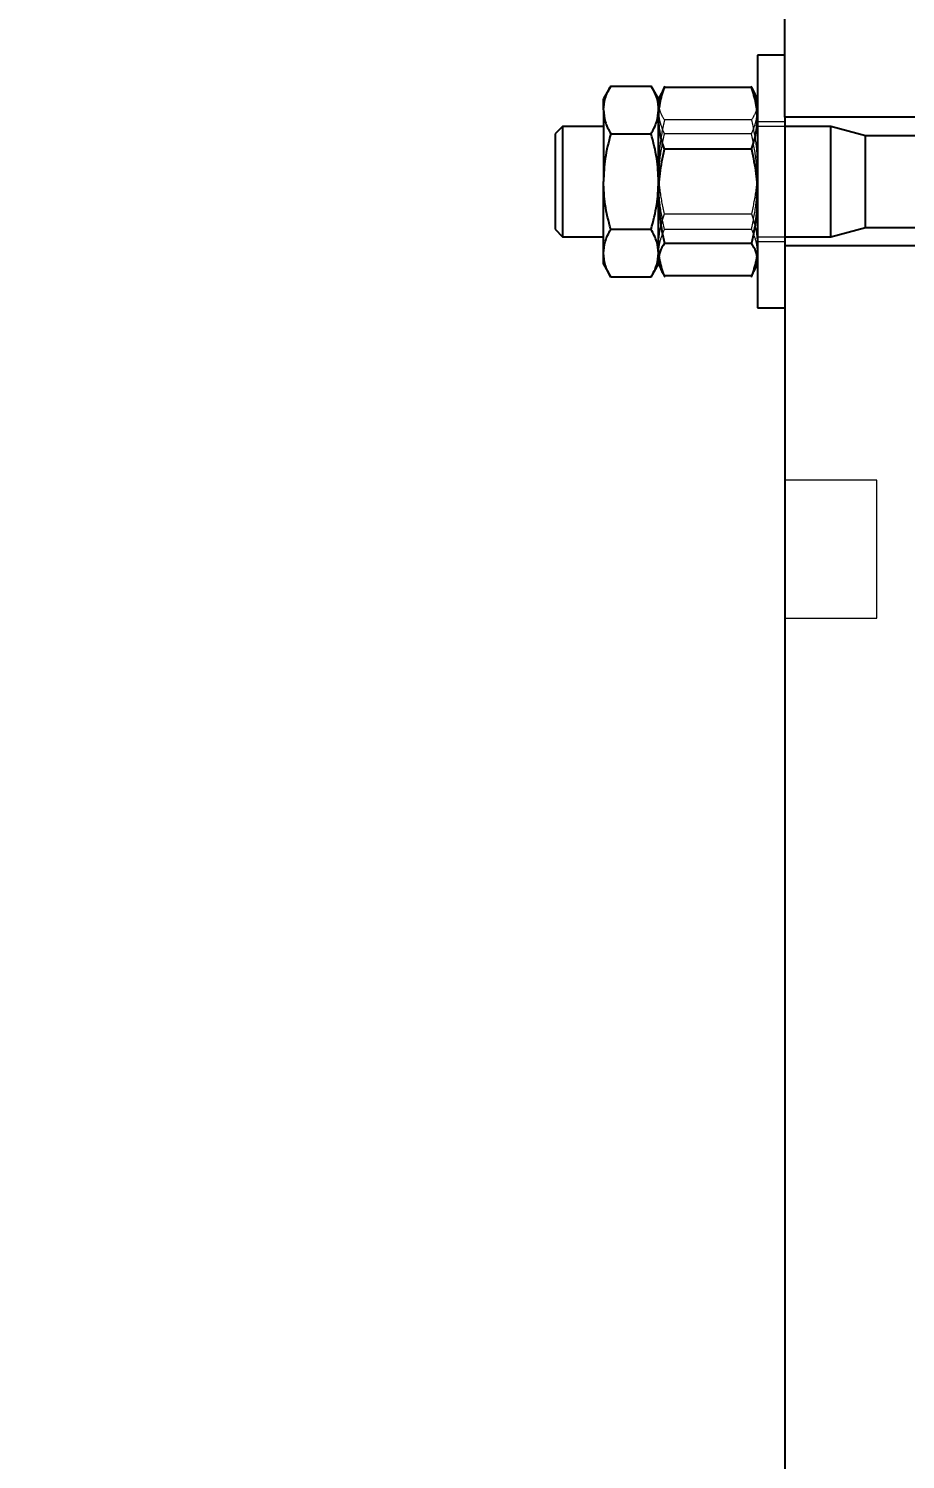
# Model space of a CAD drawing. Header units: millimetres. Extents: x 1293 to 41893, y 1011 to 26911.
# Drawn here: x 11174 to 11301.2, y 7599.1 to 7806.7 of the extents above; entities that cross this region are included whole.
import ezdxf

# ---------------------------------------------------------------- set-up
doc = ezdxf.new("R2010")
doc.units = ezdxf.units.MM
doc.header["$LTSCALE"] = 50
doc.linetypes.add('HIDDEN', pattern=[1.905, 1.27, -0.635])
doc.layers.add('CAPA_1', color=7, linetype='Continuous')
doc.layers.add('MAQUINAS', color=11, linetype='Continuous')
doc.styles.add('SLDTEXTSTYLE0', font='TXT', dxfattribs={"width": 0.75})
doc.dimstyles.new('SLDDIMSTYLE0', dxfattribs={"dimtxt": 100, "dimasz": 100, "dimexe": 0, "dimexo": 0.0625, "dimgap": 25, "dimtad": 2, "dimdec": 0, "dimlfac": 1.5, "dimrnd": 1e-09, "dimzin": 12, "dimdsep": 46, "dimtxsty": 'SLDTEXTSTYLE0', "dimsah": 1, "dimcen": 0.09, "dimadec": 0, "dimazin": 3, "dimtfac": 1, "dimtdec": 0, "dimtofl": 0, "dimtmove": 0, "dimatfit": 3, "dimfxl": 1, "dimfrac": 2, "dimtolj": 1, "dimtzin": 12, "dimarcsym": 0})

# ---------------------------------------------------------------- blocks, each defined once
blk = doc.blocks.new('_D_15')
at = {"layer": 'CAPA_1', "transparency": 16777216}
for p, q in [((6530.12, 8742.38), (6530.12, 9415.65)), ((16745.16, 6492), (16745.16, 9415.65)), ((6530.12, 9365.65), (16745.16, 9365.65))]:
    blk.add_line(p, q, dxfattribs=at)
for points in [[(6530.12, 9365.65), (6630.12, 9350.26), (6630.12, 9381.03)], [(16745.16, 9365.65), (16645.16, 9381.03), (16645.16, 9350.26)]]:
    blk.add_solid(points, dxfattribs=at)
at = {"layer": 'CAPA_1', "transparency": 16777216, "insert": (11452.92, 9494.55), "char_height": 100, "attachment_point": 1, "style": 'SLDTEXTSTYLE0'}
blk.add_mtext('15323', dxfattribs=at)

msp = doc.modelspace()

# ---------------------------------------------------------------- linework, layer by layer
at = {"layer": 'MAQUINAS', "linetype": 'Continuous', "lineweight": 25}
for p, q in [((11283.7268163, 7793.8435736), (11283.7268163, 7817.8435736)), ((11283.7268163, 7802.8435736), (11279.7268163, 7802.8435736)), ((11258.4672151, 7798.3699807), (11257.3934934, 7796.5102403)), ((11258.4652902, 7798.3666467), (11264.3216966, 7798.3666467)), ((11265.3934876, 7796.5102502), (11264.3197718, 7798.3699807)), ((11265.7506721, 7797.2762348), (11265.3934876, 7796.5102502)), ((11266.2591395, 7798.1462226), (11265.7827506, 7797.2612763)), ((11278.8611598, 7798.1462226), (11266.2591395, 7798.1462226)), ((11278.8611598, 7798.1462226), (11279.337222, 7797.2612754)), ((11279.7268163, 7796.5102403), (11279.3695693, 7797.2763591)), ((11265.3934876, 7794.9102808), (11265.3934876, 7793.6776007)), ((11265.3934876, 7793.661285), (11265.3934911, 7793.6775961)), ((11310.3935066, 7793.8435736), (11283.7268163, 7793.8435736)), ((11251.4761601, 7792.5102403), (11250.3934934, 7791.4275736)), ((11257.3934934, 7792.5102403), (11251.4761601, 7792.5102403)), ((11251.4761601, 7792.5102403), (11251.4761601, 7776.5102403)), ((11258.4652902, 7791.4384435), (11264.3216966, 7791.4384435)), ((11290.3934934, 7792.5102403), (11283.7268163, 7792.5102403)), ((11295.3934934, 7791.1704943), (11290.3934934, 7792.5102403)), ((11319.8413656, 7791.1704943), (11295.3934934, 7791.1704943)), ((11295.3934934, 7777.8499862), (11295.3934934, 7791.1704943)), ((11278.8611598, 7789.1963335), (11266.2591395, 7789.1963335)), ((11265.3934876, 7784.5257117), (11265.3934876, 7782.3879674)), ((11265.3934911, 7782.3687161), (11265.3934911, 7782.3879685)), ((11250.3934934, 7777.5929069), (11251.4761601, 7776.5102403)), ((11251.4761601, 7776.5102403), (11257.3934934, 7776.5102403)), ((11264.3216966, 7777.582037), (11258.4652902, 7777.582037)), ((11283.7268163, 7776.5102403), (11290.3934934, 7776.5102403)), ((11290.3934934, 7776.5102403), (11295.3934934, 7777.8499862)), ((11295.3934934, 7777.8499862), (11319.8380312, 7777.8499862)), ((11266.2591395, 7775.5603511), (11278.8611598, 7775.5603511)), ((11283.7268163, 7775.1769069), (11283.7268163, 7551.1769069)), ((11310.3935066, 7775.1769069), (11283.7268163, 7775.1769069)), ((11257.3934934, 7772.5102403), (11258.4672151, 7770.6504998)), ((11264.3197718, 7770.6504998), (11265.3934876, 7772.5102303)), ((11265.3934876, 7774.1101997), (11265.3934876, 7774.1256711)), ((11265.3934876, 7774.1101997), (11265.3934876, 7773.220607)), ((11265.3934876, 7772.5102303), (11265.7506934, 7771.7442001)), ((11265.3934911, 7773.2139964), (11265.3934911, 7773.2206126)), ((11279.3695693, 7771.7441214), (11279.7268163, 7772.5102403)), ((11264.3216966, 7770.6538338), (11258.4652902, 7770.6538338)), ((11266.2591395, 7770.8742579), (11278.8611598, 7770.8742579)), ((11279.7268163, 7766.1769069), (11283.7268163, 7766.1769069))]:
    msp.add_line(p, q, dxfattribs=at)
at = {"layer": 'MAQUINAS', "linetype": 'HIDDEN', "lineweight": 18}
for p, q in [((11266.2606942, 7798.3699807), (11265.7506721, 7797.2762348)), ((11279.3695693, 7797.2763591), (11278.8596051, 7798.3699807)), ((11265.216285, 7796.0270773), (11265.3934876, 7794.9102808)), ((11265.3934876, 7795.8084083), (11265.3934911, 7795.7998679)), ((11265.3934876, 7794.9102808), (11265.3934876, 7794.8948094)), ((11278.8611598, 7793.4601294), (11266.2591395, 7793.4601294)), ((11283.7268163, 7793.1769069), (11279.7268163, 7793.1769069)), ((11278.8611598, 7791.4384435), (11266.2591395, 7791.4384435)), ((11283.7268163, 7792.5102403), (11279.7268163, 7792.5102403)), ((11265.2160503, 7786.7622626), (11265.3934876, 7784.5257117)), ((11265.3934911, 7786.6517645), (11265.3934911, 7786.6325121)), ((11266.2591395, 7779.8241471), (11278.8611598, 7779.8241471)), ((11278.8611598, 7777.582037), (11266.2591395, 7777.582037)), ((11279.7268163, 7776.5102403), (11283.7268163, 7776.5102403)), ((11265.3934911, 7775.3555206), (11265.3934911, 7775.3428844)), ((11279.7268163, 7775.8435736), (11283.7268163, 7775.8435736)), ((11265.3934876, 7774.1101997), (11265.2162529, 7772.993201)), ((11265.3934876, 7774.1256711), (11265.3934876, 7774.1101997)), ((11265.5366238, 7772.9932853), (11265.3934876, 7774.1101997)), ((11265.7506934, 7771.7442001), (11266.2606942, 7770.6504998)), ((11278.8596051, 7770.6504998), (11279.3695693, 7771.7441214)), ((11297.0601562, 7741.1769069), (11283.7268163, 7741.1769069)), ((11283.7268163, 7721.1769069), (11297.0601562, 7721.1769069))]:
    msp.add_line(p, q, dxfattribs=at)
at = {"layer": 'MAQUINAS', "linetype": 'Continuous', "lineweight": 25}
for points in [[(11279.7268163, 7802.8435736), (11279.7268163, 7802.7753422), (11279.7268163, 7802.6388795), (11279.7268163, 7801.548731), (11279.7268163, 7799.8543866), (11279.7268163, 7797.5568215), (11279.7268163, 7794.7615151), (11279.7268163, 7791.5712853), (11279.7268163, 7788.1099629), (11279.7268163, 7784.5102403), (11279.7268163, 7780.9105177), (11279.7268163, 7777.4491952), (11279.7268163, 7774.2589654), (11279.7268163, 7771.4636591), (11279.7268163, 7769.1660939), (11279.7268163, 7767.4717495), (11279.7268163, 7766.3816011), (11279.7268163, 7766.2451383), (11279.7268163, 7766.1769069)], [(11257.3934934, 7794.9025451), (11257.3934934, 7795.3679731), (11257.3934934, 7796.2988289), (11257.3934934, 7796.4397698), (11257.3934934, 7796.5102403)], [(11257.3934934, 7794.9025451), (11257.3934934, 7794.3100252), (11257.3934934, 7793.1249853), (11257.3934934, 7790.5706435), (11257.3934934, 7787.6538823), (11257.3934934, 7785.5581209), (11257.3934934, 7784.5102403)], [(11265.3934876, 7784.5257117), (11265.3934876, 7785.3920709), (11265.3934876, 7787.1247894), (11265.3934876, 7789.5939684), (11265.3934876, 7791.8563549), (11265.3934876, 7793.0596416), (11265.3934876, 7793.661285)], [(11283.7268163, 7793.8435736), (11283.7268163, 7793.1251695), (11283.7268163, 7791.6883614), (11283.7268163, 7789.3608366), (11283.7268163, 7786.9588198), (11283.7268163, 7784.5102403), (11283.7268163, 7782.0616607), (11283.7268163, 7779.6596439), (11283.7268163, 7777.3321192), (11283.7268163, 7775.895311), (11283.7268163, 7775.1769069)], [(11250.3934934, 7791.4275736), (11250.3934934, 7791.4018293), (11250.3934934, 7791.3503406), (11250.3934934, 7790.9390177), (11250.3934934, 7790.2997262), (11250.3934934, 7789.432834), (11250.3934934, 7788.3781395), (11250.3934934, 7787.1744368), (11250.3934934, 7785.8684483), (11250.3934934, 7784.5102403), (11250.3934934, 7783.1520322), (11250.3934934, 7781.8460438), (11250.3934934, 7780.6423411), (11250.3934934, 7779.5876466), (11250.3934934, 7778.7207544), (11250.3934934, 7778.0814628), (11250.3934934, 7777.6701399), (11250.3934934, 7777.6186513), (11250.3934934, 7777.5929069)], [(11290.3934934, 7776.5102403), (11290.3934934, 7776.540014), (11290.3934934, 7776.5995614), (11290.3934934, 7777.0752625), (11290.3934934, 7777.8146128), (11290.3934934, 7778.8171867), (11290.3934934, 7780.0369567), (11290.3934934, 7781.429057), (11290.3934934, 7782.9394522), (11290.3934934, 7784.5102403), (11290.3934934, 7786.0810283), (11290.3934934, 7787.5914236), (11290.3934934, 7788.9835238), (11290.3934934, 7790.2032939), (11290.3934934, 7791.2058678), (11290.3934934, 7791.9452181), (11290.3934934, 7792.4209192), (11290.3934934, 7792.4804666), (11290.3934934, 7792.5102403)], [(11257.3934934, 7774.1179354), (11257.3934934, 7774.7104554), (11257.3934934, 7775.8954952), (11257.3934934, 7778.449837), (11257.3934934, 7781.3665983), (11257.3934934, 7783.4623596), (11257.3934934, 7784.5102403)], [(11265.3934876, 7774.1256711), (11265.3934876, 7774.6068528), (11265.3934876, 7775.5692161), (11265.3934876, 7777.5624838), (11265.3934876, 7779.838681), (11265.3934876, 7781.5253704), (11265.3934876, 7782.368715)], [(11257.3934934, 7772.5102403), (11257.3934934, 7772.5807107), (11257.3934934, 7772.7216516), (11257.3934934, 7773.6525075), (11257.3934934, 7774.1179354)]]:
    msp.add_open_spline(points, degree=3, dxfattribs=at)
for points, knots in [([(11257.3934934, 7794.9025451), (11257.4436201, 7795.461621), (11257.5488592, 7796.6353785), (11258.1503153, 7797.7716146), (11258.4652902, 7798.3666467)], [0, 0, 0, 0, 0.476312925, 1, 1, 1, 1]), ([(11264.3216966, 7798.3666467), (11264.6360412, 7797.7729192), (11265.236274, 7796.639212), (11265.342766, 7795.4680838), (11265.3934876, 7794.9102808)], [0, 0, 0, 0, 0.5237045509, 1, 1, 1, 1]), ([(11265.3934849, 7793.6775961), (11265.433807, 7794.3975427), (11265.5181372, 7795.903249), (11266.0050447, 7797.3770913), (11266.2591395, 7798.1462226)], [0, 0, 0, 0, 0.4781454311, 1, 1, 1, 1]), ([(11279.7268163, 7793.671278), (11279.6867992, 7794.3922621), (11279.603109, 7795.9001014), (11279.1155756, 7797.3760233), (11278.8611598, 7798.1462226)], [0, 0, 0, 0, 0.4781570983, 1, 1, 1, 1]), ([(11265.3934876, 7794.9102808), (11265.3934876, 7795.2888071), (11265.3934876, 7796.0458598), (11265.3934876, 7796.5134014), (11265.3934876, 7796.45827), (11265.3934876, 7796.4421748)], [0, 0, 0, 0, 0.41453980659, 0.82907961317, 1, 1, 1, 1]), ([(11257.3934934, 7794.9025451), (11257.4436201, 7794.3434692), (11257.5488592, 7793.1697117), (11258.1503153, 7792.0334757), (11258.4652902, 7791.4384435)], [0, 0, 0, 0, 0.476312925, 1, 1, 1, 1]), ([(11264.3216966, 7791.4384435), (11264.6360412, 7792.0321711), (11265.236274, 7793.1658782), (11265.342766, 7794.3370064), (11265.3934876, 7794.8948094)], [0, 0, 0, 0, 0.5237045509, 1, 1, 1, 1]), ([(11266.2591395, 7789.1963335), (11266.0052379, 7789.9648214), (11265.5186931, 7791.4374538), (11265.4339892, 7792.9419194), (11265.3934876, 7793.661285)], [0, 0, 0, 0, 0.5218463825, 1, 1, 1, 1]), ([(11278.8611598, 7789.1963335), (11279.1155756, 7789.9665328), (11279.603109, 7791.4424547), (11279.6867992, 7792.950294), (11279.7268163, 7793.671278)], [0, 0, 0, 0, 0.5218429017, 1, 1, 1, 1]), ([(11258.4652902, 7791.4384435), (11258.1503153, 7790.2483792), (11257.5488592, 7787.975907), (11257.4436201, 7785.628392), (11257.3934934, 7784.5102403)], [0, 0, 0, 0, 0.523687075, 1, 1, 1, 1]), ([(11265.3934876, 7784.5257117), (11265.342766, 7785.6413177), (11265.236274, 7787.9835741), (11264.6360412, 7790.2509884), (11264.3216966, 7791.4384435)], [0, 0, 0, 0, 0.4762954491, 1, 1, 1, 1]), ([(11265.3934849, 7782.3879685), (11265.433807, 7783.4848735), (11265.5181372, 7785.778956), (11266.0050447, 7788.0244909), (11266.2591395, 7789.1963335)], [0, 0, 0, 0, 0.4781454311, 1, 1, 1, 1]), ([(11278.8611598, 7789.1963335), (11279.1155756, 7788.0228636), (11279.603109, 7785.7741604), (11279.6867992, 7783.476828), (11279.7268163, 7782.3783423)], [0, 0, 0, 0, 0.5218429017, 1, 1, 1, 1]), ([(11258.4652902, 7777.582037), (11258.1503153, 7778.7721013), (11257.5488592, 7781.0445735), (11257.4436201, 7783.3920885), (11257.3934934, 7784.5102403)], [0, 0, 0, 0, 0.523687075, 1, 1, 1, 1]), ([(11264.3216966, 7777.582037), (11264.6360412, 7778.7694922), (11265.236274, 7781.0369064), (11265.342766, 7783.3791628), (11265.3934876, 7784.4947689)], [0, 0, 0, 0, 0.52370455087, 1, 1, 1, 1]), ([(11265.3934849, 7782.3687161), (11265.433807, 7781.271811), (11265.5181372, 7778.9777285), (11266.0050447, 7776.7321937), (11266.2591395, 7775.5603511)], [0, 0, 0, 0, 0.4781454311, 1, 1, 1, 1]), ([(11279.7268163, 7782.3783423), (11279.6867992, 7781.2798565), (11279.603109, 7778.9825242), (11279.1155756, 7776.733821), (11278.8611598, 7775.5603511)], [0, 0, 0, 0, 0.4781570983, 1, 1, 1, 1]), ([(11257.3934934, 7774.1179354), (11257.4436201, 7774.6770113), (11257.5488592, 7775.8507688), (11258.1503153, 7776.9870049), (11258.4652902, 7777.582037)], [0, 0, 0, 0, 0.47631292503, 1, 1, 1, 1]), ([(11265.3934876, 7774.1256711), (11265.342766, 7774.6834741), (11265.236274, 7775.8546024), (11264.6360412, 7776.9883095), (11264.3216966, 7777.582037)], [0, 0, 0, 0, 0.4762954491, 1, 1, 1, 1]), ([(11266.2591395, 7775.5603511), (11266.0050447, 7775.1576399), (11265.5181372, 7774.3859473), (11265.433807, 7773.5975711), (11265.3934849, 7773.2206126)], [0, 0, 0, 0, 0.5218545689, 1, 1, 1, 1]), ([(11279.7268163, 7773.2173045), (11279.6867992, 7773.5948062), (11279.603109, 7774.3842993), (11279.1155756, 7775.1570806), (11278.8611598, 7775.5603511)], [0, 0, 0, 0, 0.4781570983, 1, 1, 1, 1]), ([(11258.4652902, 7770.6538338), (11258.1503153, 7771.248866), (11257.5488592, 7772.385102), (11257.4436201, 7773.5588596), (11257.3934934, 7774.1179354)], [0, 0, 0, 0, 0.523687075, 1, 1, 1, 1]), ([(11264.3216966, 7770.6538338), (11264.6360412, 7771.2475614), (11265.236274, 7772.3812685), (11265.342766, 7773.5523967), (11265.3934876, 7774.1101997)], [0, 0, 0, 0, 0.5237045508, 1, 1, 1, 1]), ([(11265.3934849, 7773.2139964), (11265.433807, 7772.8370379), (11265.5181372, 7772.0486617), (11266.0050447, 7771.2769692), (11266.2591395, 7770.8742579)], [0, 0, 0, 0, 0.4781454311, 1, 1, 1, 1]), ([(11265.3934876, 7772.5783143), (11265.3934876, 7772.5678718), (11265.3934876, 7772.5397004), (11265.3934876, 7772.9535473), (11265.3934876, 7773.2139908)], [0, 0, 0, 0, 0.370676957, 1, 1, 1, 1]), ([(11278.8611598, 7770.8742579), (11279.1155756, 7771.2775284), (11279.603109, 7772.0503098), (11279.6867992, 7772.8398028), (11279.7268163, 7773.2173045)], [0, 0, 0, 0, 0.5218429017, 1, 1, 1, 1])]:
    msp.add_open_spline(points, degree=3, knots=knots, dxfattribs=at)
at = {"layer": 'MAQUINAS', "linetype": 'HIDDEN', "lineweight": 18}
for points, knots in [([(11265.3934876, 7794.9102808), (11265.4339867, 7795.467132), (11265.518688, 7796.6317546), (11266.0052314, 7797.771735), (11266.2591395, 7798.3666467)], [0, 0, 0, 0, 0.4781387086, 1, 1, 1, 1]), ([(11265.7827506, 7797.2612763), (11265.7198315, 7797.1525372), (11265.4431364, 7796.6743426), (11265.4151275, 7796.1858331), (11265.3934876, 7795.8084083)], [0, 0, 0, 0, 0.22739511657, 1, 1, 1, 1]), ([(11279.7268163, 7794.9025451), (11279.6867992, 7795.4606664), (11279.603109, 7796.6279007), (11279.1155756, 7797.7704273), (11278.8611598, 7798.3666467)], [0, 0, 0, 0, 0.4781570983, 1, 1, 1, 1]), ([(11279.337222, 7797.2612754), (11279.4006451, 7797.1516505), (11279.6782992, 7796.6717331), (11279.7056856, 7796.1814593), (11279.7268163, 7795.803176)], [0, 0, 0, 0, 0.2284245385, 1, 1, 1, 1]), ([(11265.3934849, 7795.7998679), (11265.433807, 7795.4229094), (11265.5181372, 7794.6345332), (11266.0050447, 7793.8628407), (11266.2591395, 7793.4601294)], [0, 0, 0, 0, 0.4781454311, 1, 1, 1, 1]), ([(11279.7268163, 7795.803176), (11279.6867992, 7795.4256743), (11279.603109, 7794.6361813), (11279.1155756, 7793.8633999), (11278.8611598, 7793.4601294)], [0, 0, 0, 0, 0.4781570983, 1, 1, 1, 1]), ([(11266.2591395, 7793.4601294), (11266.0050447, 7792.2882868), (11265.5181372, 7790.042752), (11265.433807, 7787.7486695), (11265.3934849, 7786.6517645)], [0, 0, 0, 0, 0.5218545689, 1, 1, 1, 1]), ([(11266.2591395, 7791.4384435), (11266.0052314, 7792.0333552), (11265.518688, 7793.1733357), (11265.4339867, 7794.3379583), (11265.3934876, 7794.8948094)], [0, 0, 0, 0, 0.5218612914, 1, 1, 1, 1]), ([(11278.8611598, 7791.4384435), (11279.1155756, 7792.0346629), (11279.603109, 7793.1771896), (11279.6867992, 7794.3444238), (11279.7268163, 7794.9025451)], [0, 0, 0, 0, 0.5218429017, 1, 1, 1, 1]), ([(11278.8611598, 7793.4601294), (11279.1155756, 7792.2866596), (11279.603109, 7790.0379563), (11279.6867992, 7787.740624), (11279.7268163, 7786.6421383)], [0, 0, 0, 0, 0.5218429017, 1, 1, 1, 1]), ([(11265.3934876, 7784.5257117), (11265.4339867, 7785.639414), (11265.518688, 7787.9686592), (11266.0052314, 7790.2486201), (11266.2591395, 7791.4384435)], [0, 0, 0, 0, 0.47813870857, 1, 1, 1, 1]), ([(11279.7268163, 7784.5102403), (11279.6867992, 7785.6264829), (11279.603109, 7787.9609514), (11279.1155756, 7790.2460047), (11278.8611598, 7791.4384435)], [0, 0, 0, 0, 0.4781570983, 1, 1, 1, 1]), ([(11266.2591395, 7779.8241471), (11266.0050447, 7780.9959897), (11265.5181372, 7783.2415245), (11265.433807, 7785.5356071), (11265.3934849, 7786.6325121)], [0, 0, 0, 0, 0.5218545688, 1, 1, 1, 1]), ([(11279.7268163, 7786.6421383), (11279.6867992, 7785.5436525), (11279.603109, 7783.2463202), (11279.1155756, 7780.9976169), (11278.8611598, 7779.8241471)], [0, 0, 0, 0, 0.4781570983, 1, 1, 1, 1]), ([(11266.2591395, 7777.582037), (11266.0052314, 7778.7718604), (11265.518688, 7781.0518214), (11265.4339867, 7783.3810666), (11265.3934876, 7784.4947689)], [0, 0, 0, 0, 0.5218612914, 1, 1, 1, 1]), ([(11278.8611598, 7777.582037), (11279.1155756, 7778.7744759), (11279.603109, 7781.0595292), (11279.6867992, 7783.3939976), (11279.7268163, 7784.5102403)], [0, 0, 0, 0, 0.5218429017, 1, 1, 1, 1]), ([(11265.3934849, 7775.3555206), (11265.433807, 7776.0754672), (11265.5181372, 7777.5811734), (11266.0050447, 7779.0550157), (11266.2591395, 7779.8241471)], [0, 0, 0, 0, 0.4781454311, 1, 1, 1, 1]), ([(11278.8611598, 7779.8241471), (11279.1155756, 7779.0539477), (11279.603109, 7777.5780258), (11279.6867992, 7776.0701865), (11279.7268163, 7775.3492025)], [0, 0, 0, 0, 0.5218429017, 1, 1, 1, 1]), ([(11265.3934876, 7774.1256711), (11265.4339867, 7774.6825223), (11265.518688, 7775.8471449), (11266.0052314, 7776.9871254), (11266.2591395, 7777.582037)], [0, 0, 0, 0, 0.4781387086, 1, 1, 1, 1]), ([(11278.8611598, 7777.582037), (11279.1155756, 7776.9858176), (11279.603109, 7775.843291), (11279.6867992, 7774.6760568), (11279.7268163, 7774.1179354)], [0, 0, 0, 0, 0.5218429017, 1, 1, 1, 1]), ([(11266.2591395, 7770.8742579), (11266.0050447, 7771.6433893), (11265.5181372, 7773.1172316), (11265.433807, 7774.6229378), (11265.3934849, 7775.3428844)], [0, 0, 0, 0, 0.5218545689, 1, 1, 1, 1]), ([(11279.7268163, 7775.3492025), (11279.6867992, 7774.6282185), (11279.603109, 7773.1203792), (11279.1155756, 7771.6444573), (11278.8611598, 7770.8742579)], [0, 0, 0, 0, 0.47815709833, 1, 1, 1, 1]), ([(11265.3934876, 7774.1101997), (11265.4339867, 7773.5533486), (11265.518688, 7772.388726), (11266.0052314, 7771.2487455), (11266.2591395, 7770.6538338)], [0, 0, 0, 0, 0.4781387086, 1, 1, 1, 1]), ([(11279.7268163, 7774.1179354), (11279.6867992, 7773.5598141), (11279.603109, 7772.3925799), (11279.1155756, 7771.2500532), (11278.8611598, 7770.6538338)], [0, 0, 0, 0, 0.4781570983, 1, 1, 1, 1])]:
    msp.add_open_spline(points, degree=3, knots=knots, dxfattribs=at)
for points in [[(11279.7268163, 7796.5102403), (11279.7268163, 7796.4397698), (11279.7268163, 7796.2988289), (11279.7268163, 7795.3679731), (11279.7268163, 7794.9025451)], [(11257.3934934, 7772.5102403), (11257.3934934, 7772.5807107), (11257.3934934, 7772.7216516), (11257.3934934, 7773.6525075), (11257.3934934, 7774.1179354)], [(11297.0601562, 7731.1769069), (11297.0601562, 7731.831402), (11297.0601562, 7733.140392), (11297.0601562, 7735.028386), (11297.0601562, 7736.7685114), (11297.0601562, 7738.2932239), (11297.0601562, 7739.5464413), (11297.0601562, 7740.4706292), (11297.0601562, 7741.0652556), (11297.0601562, 7741.1396898), (11297.0601562, 7741.1769069)], [(11297.0601562, 7721.1769069), (11297.0601562, 7721.2141241), (11297.0601562, 7721.2885583), (11297.0601562, 7721.8831847), (11297.0601562, 7722.8073726), (11297.0601562, 7724.0605899), (11297.0601562, 7725.5853025), (11297.0601562, 7727.3254278), (11297.0601562, 7729.2134219), (11297.0601562, 7730.5224119), (11297.0601562, 7731.1769069)]]:
    msp.add_open_spline(points, degree=3, dxfattribs=at)

# ---------------------------------------------------------------- dimensions: what is measured, and where the dimension line sits
at = {"layer": 'CAPA_1'}
dim = msp.add_linear_dim(base=(16745.1618891, 9365.6463094), p1=(6530.1246702, 8678.8772747), p2=(16745.1618891, 6428.5014528), dimstyle='SLDDIMSTYLE0', dxfattribs=at)
dim.commit()
dim.dimension.update_dxf_attribs({"geometry": '_D_15', "text_midpoint": (11637.6432797, 9365.6463094), "dimtype": 160})

doc.saveas('drawing.dxf')
